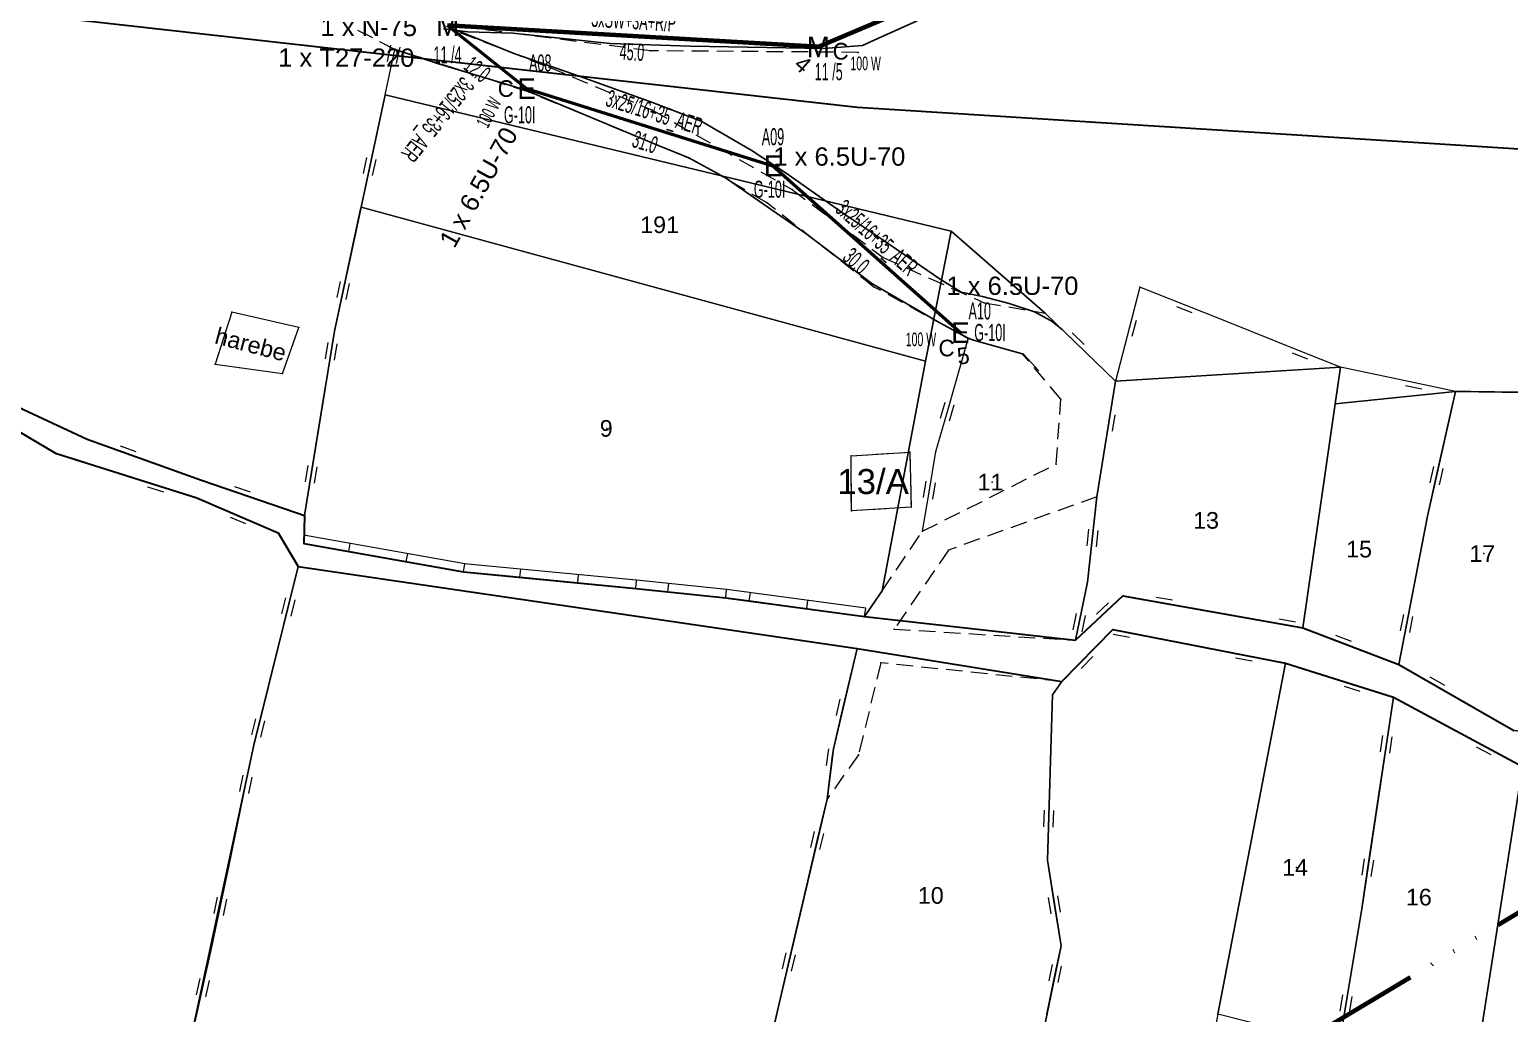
# Model space of a CAD drawing. Header units: millimetres. Extents: x 614452 to 616952, y 4151662 to 4153442.
# Drawn here: x 614754.3 to 614932.3, y 4151925.8 to 4152044.2 of the extents above; entities that cross this region are included whole.
import ezdxf
from ezdxf.enums import TextEntityAlignment as Align
from ezdxf.xclip import XClip

# ---------------------------------------------------------------- set-up
doc = ezdxf.new("R2010")
doc.units = ezdxf.units.MM
doc.header["$XCLIPFRAME"] = 2
doc.linetypes.add('ACAD_ISO14W100', pattern=[24, 12, -3, 0, -3, 0, -3, 0, -3])
for name, color, linetype, lineweight in [('02_ADA_ALN_YENI', 7, 'Continuous', 30), ('03_PARSEL_ALN_ESKI', 18, 'Continuous', 0), ('03_PARSEL_ALN_YENI', 171, 'Continuous', 0), ('03_PARSEL_NO_ESKI', 5, 'Continuous', 0), ('03_PARSEL_SNR_YENI', 5, 'Continuous', 0), ('04_YAPI_ALN_TSCLSIZ', 18, 'Continuous', 0), ('04_YAPI_SNR_TSCLSZ', 77, 'Continuous', 0), ('06_DETAY_SNR_KROKI', 4, 'Continuous', 0), ('06_DETAY_SNR_PAFTA', 26, 'Continuous', 0), ('07_SNRTIP_GECERLI', 30, 'Continuous', 0), ('07_SNRTIP_SABIT', 18, 'Continuous', 0), ('DIREK_AG_YENI', 108, 'Continuous', 25), ('DIREK_OG_YENI', 10, 'Continuous', 25), ('HAT_AG_HAVAI_YENI', 3, 'Continuous', 50), ('HAT_OG_HAVAI_YENI', 1, 'Continuous', 70), ('NOKTA_DETAY_YENI', 171, 'Continuous', 0), ('NOKTA_PARSEL_ESKI', 6, 'Continuous', 0), ('NOKTA_PARSEL_YENI', 30, 'Continuous', 0), ('NOKTA_YAPI_TSCLSIZ', 77, 'Continuous', 0), ('TRAFO_BOLGE_TUM', 254, 'ACAD_ISO14W100', 70)]:
    doc.layers.add(name, color=color, linetype=linetype, lineweight=lineweight)
doc.layers.add('LAMBA_GUCU', color=4, linetype='Continuous')
doc.layers.add('Unknown_Point_Feature', color=7, linetype='Continuous')
doc.styles.add('Direk', font='B_CAD')
doc.styles.get("Standard").update_dxf_attribs({"font": 'Arial'})

# ---------------------------------------------------------------- blocks, each defined once
blk = doc.blocks.new('fggg')
at = {"layer": '02_ADA_ALN_YENI', "color": 252}
for points in [[(615448.13, 4152128.73, 0), (615236.84, 4152138.84, 0), (615072.7, 4152021.18, 0), (614973.57, 4152027.26, 0), (614853.89, 4152034.8, 0), (614712.1, 4152050.73, 0)], [(614746.28, 4152001.82, 0), (614761.21, 4151994.9, 0), (614774.98, 4151989.94, 0), (614786.32, 4151986.07, 0), (614787.37, 4151985.71, 0), (614787.29, 4151982.31, 0), (614806.48, 4151978.9, 0), (614827.21, 4151976.92, 0), (614838.03, 4151975.79, 0), (614854.73, 4151973.54, 0), (614880.1, 4151970.69, 0), (614885.8, 4151976.02, 0), (614907.46, 4151972.18, 0), (614919.01, 4151967.78, 0), (614932.83, 4151959.81, 0)], [(614744.37, 4152000.91, 0), (614757.4, 4151993.21, 0), (614774.42, 4151987.81, 0), (614784.21, 4151983.63, 0), (614786.6, 4151979.54, 0), (614853.83, 4151969.69, 0), (614878.47, 4151965.73, 0), (614884.6, 4151971.96, 0), (614905.38, 4151967.94, 0), (614918.35, 4151963.83, 0), (614933.89, 4151955.48, 0)]]:
    blk.add_polyline3d(points, dxfattribs=at)
at = {"layer": '03_PARSEL_ALN_ESKI', "color": 252}
for p in [(614830.38, 4152020.68), (614823.75, 4151996.18), (614870.08, 4151989.71), (614896.02, 4151985.11), (614914.43, 4151981.65), (614929.25, 4151981.12), (614906.72, 4151943.35), (614862.9, 4151939.98), (614921.62, 4151939.78)]:
    blk.add_point(p, dxfattribs=at)
at = {"layer": '03_PARSEL_ALN_YENI', "color": 252}
blk.add_polyline3d([(614712.1, 4152050.73, 0), (614853.89, 4152034.8, 0), (614973.57, 4152027.26, 0), (614974.28, 4152017.66, 0), (614971.27, 4152006.03, 0), (614969.68, 4151990.97, 0), (614956.94, 4151999.47, 0), (614942.66, 4152000.39, 0), (614925.81, 4152000.62, 0), (614911.36, 4151999.14, 0), (614912, 4152003.54, 0), (614884.94, 4152001.86, 0), (614876.45, 4152010.05, 0), (614865.16, 4152019.9, 0), (614797.05, 4152036.3, 0), (614794.17, 4152022.8, 0), (614790.98, 4152007.88, 0), (614787.37, 4151985.71, 0), (614786.32, 4151986.07, 0), (614774.98, 4151989.94, 0), (614761.21, 4151994.9, 0), (614746.28, 4152001.82, 0)], dxfattribs=at)
for points in [[(614862.07, 4152004.25, 0), (614794.17, 4152022.8, 0), (614797.05, 4152036.3, 0), (614865.16, 4152019.9, 0), (614862.07, 4152004.25, 0)], [(614794.17, 4152022.8, 0), (614862.07, 4152004.25, 0), (614856.85, 4151976.65, 0), (614854.73, 4151973.54, 0), (614838.03, 4151975.79, 0), (614827.21, 4151976.92, 0), (614806.48, 4151978.9, 0), (614787.29, 4151982.31, 0), (614787.37, 4151985.71, 0), (614790.98, 4152007.88, 0), (614794.17, 4152022.8, 0)], [(614865.16, 4152019.9, 0), (614876.45, 4152010.05, 0), (614884.94, 4152001.86, 0), (614882.68, 4151987.95, 0), (614881.55, 4151977.69, 0), (614880.1, 4151970.69, 0), (614854.73, 4151973.54, 0), (614856.85, 4151976.65, 0), (614862.07, 4152004.25, 0), (614865.16, 4152019.9, 0)], [(614732.83, 4151899.83, 0), (614731.29, 4151919.84, 0), (614736.82, 4151937.26, 0), (614742.49, 4151954.49, 0), (614744.89, 4151964.87, 0), (614737.86, 4151977.42, 0), (614740.01, 4151986.35, 0), (614738.56, 4152007.75, 0), (614744.37, 4152000.91, 0), (614757.4, 4151993.21, 0), (614774.42, 4151987.81, 0), (614784.21, 4151983.63, 0), (614786.6, 4151979.54, 0), (614781.31, 4151958.25, 0), (614772.65, 4151917.91, 0), (614766.59, 4151886.51, 0), (614760.4, 4151860.17, 0), (614757.09, 4151840.74, 0), (614746.13, 4151832.9, 0), (614737.47, 4151838.5, 0), (614719.78, 4151842.92, 0), (614726.75, 4151862.54, 0), (614734.6, 4151879.74, 0), (614732.83, 4151899.83, 0)], [(614884.94, 4152001.86, 0), (614912, 4152003.54, 0), (614911.36, 4151999.14, 0), (614907.46, 4151972.18, 0), (614885.8, 4151976.02, 0), (614880.1, 4151970.69, 0), (614881.55, 4151977.69, 0), (614882.68, 4151987.95, 0), (614884.94, 4152001.86, 0)], [(614922.48, 4151985.62, 0), (614919.01, 4151967.78, 0), (614907.46, 4151972.18, 0), (614911.36, 4151999.14, 0), (614925.81, 4152000.62, 0), (614922.48, 4151985.62, 0)], [(614932.83, 4151959.81, 0), (614919.01, 4151967.78, 0), (614922.48, 4151985.62, 0), (614925.81, 4152000.62, 0), (614942.66, 4152000.39, 0), (614935.44, 4151959.57, 0), (614932.83, 4151959.81, 0)], [(614831.71, 4151872.68, 0), (614823.96, 4151844.5, 0), (614816.11, 4151816, 0), (614760.09, 4151838.26, 0), (614757.09, 4151840.74, 0), (614760.4, 4151860.17, 0), (614766.59, 4151886.51, 0), (614772.65, 4151917.91, 0), (614781.31, 4151958.25, 0), (614786.6, 4151979.54, 0), (614853.83, 4151969.69, 0), (614850.99, 4151957.63, 0), (614850.22, 4151951.58, 0), (614844.49, 4151927.12, 0), (614842.29, 4151917.44, 0), (614839.12, 4151903.5, 0), (614831.71, 4151872.68, 0)], [(614873.64, 4151911, 0), (614878.37, 4151933.91, 0), (614876.75, 4151944.21, 0), (614877.36, 4151964.1, 0), (614878.47, 4151965.73, 0), (614884.6, 4151971.96, 0), (614905.38, 4151967.94, 0), (614897.23, 4151925.71, 0), (614890.26, 4151890.31, 0), (614879.75, 4151847.67, 0), (614875.24, 4151828.58, 0), (614866.58, 4151792.71, 0), (614849.57, 4151801.22, 0), (614856.05, 4151835.79, 0), (614860.78, 4151858.64, 0), (614869.15, 4151889.31, 0), (614873.64, 4151911, 0)], [(614853.83, 4151969.69, 0), (614878.47, 4151965.73, 0), (614877.36, 4151964.1, 0), (614876.75, 4151944.21, 0), (614878.37, 4151933.91, 0), (614873.64, 4151911, 0), (614842.29, 4151917.44, 0), (614844.49, 4151927.12, 0), (614850.22, 4151951.58, 0), (614850.99, 4151957.63, 0), (614853.83, 4151969.69, 0)], [(614897.23, 4151925.71, 0), (614905.38, 4151967.94, 0), (614918.35, 4151963.83, 0), (614914.56, 4151938.38, 0), (614911.85, 4151922.01, 0), (614897.23, 4151925.71, 0)], [(614918.35, 4151963.83, 0), (614933.89, 4151955.48, 0), (614928.01, 4151917.71, 0), (614911.85, 4151922.01, 0), (614914.56, 4151938.38, 0), (614918.35, 4151963.83, 0)], [(614928.01, 4151917.71, 0), (614933.89, 4151955.48, 0), (614950.3, 4151953.29, 0), (614943.68, 4151913.64, 0), (614928.01, 4151917.71, 0)]]:
    blk.add_polyline3d(points, close=True, dxfattribs=at)
at = {"layer": '03_PARSEL_SNR_YENI', "color": 252}
for p, q in [((614797.05, 4152036.3, 0.95), (614798.1, 4152041.19, 0.95)), ((614797.34, 4152040.33, 0.95), (614797.75, 4152042.28, 0.95)), ((614798.1, 4152041.19, 0.95), (614798.22, 4152041.78, 0.95)), ((614798.44, 4152040.09, 0.95), (614798.85, 4152042.05, 0.95)), ((614795.21, 4152027.69, 0.95), (614797.05, 4152036.3, 0.95)), ((614794.45, 4152026.83, 0.95), (614794.87, 4152028.79, 0.95)), ((614795.55, 4152026.59, 0.95), (614795.97, 4152028.55, 0.95)), ((614794.17, 4152022.8, 0.95), (614795.21, 4152027.69, 0.95)), ((614792.03, 4152012.77, 0.95), (614794.11, 4152022.55, 0.95)), ((614794.11, 4152022.55, 0.95), (614794.17, 4152022.8, 0.95)), ((614790.98, 4152007.88, 0.95), (614792.03, 4152012.77, 0.95)), ((614791.27, 4152011.91, 0.95), (614791.68, 4152013.86, 0.95)), ((614792.37, 4152011.67, 0.95), (614792.78, 4152013.63, 0.95)), ((614876.45, 4152010.05, 0.95), (614880.05, 4152006.58, 0.95)), ((614790.59, 4152005.45, 0.95), (614790.98, 4152007.88, 0.95)), ((614879.72, 4152007.68, 0.95), (614881.16, 4152006.29, 0.95)), ((614789.78, 4152000.52, 0.95), (614790.59, 4152005.45, 0.95)), ((614789.87, 4152004.56, 0.95), (614790.19, 4152006.53, 0.95)), ((614790.98, 4152004.38, 0.95), (614791.3, 4152006.35, 0.95)), ((614880.05, 4152006.58, 0.95), (614884.94, 4152001.86, 0.95)), ((614884.94, 4152001.86, 0.95), (614884.14, 4151996.92, 0.95)), ((614788.18, 4151990.65, 0.95), (614789.78, 4152000.52, 0.95)), ((614923.56, 4151990.5, 0.95), (614925.73, 4152000.26, 0.95)), ((614925.73, 4152000.26, 0.95), (614925.81, 4152000.62, 0.95)), ((614927.66, 4152000.6, 0.95), (614925.81, 4152000.62, 0.95)), ((614937.66, 4152000.46, 0.95), (614927.66, 4152000.6, 0.95)), ((614750.82, 4151999.72, 0.95), (614759.89, 4151995.51, 0.95)), ((614884.14, 4151996.92, 0.95), (614882.68, 4151987.95, 0.95)), ((614884.86, 4151997.82, 0.95), (614884.53, 4151995.84, 0.95)), ((614757.4, 4151993.21, 0.95), (614753.09, 4151995.75, 0.95)), ((614759.89, 4151995.51, 0.95), (614761.21, 4151994.9, 0.95)), ((614761.21, 4151994.9, 0.95), (614765.92, 4151993.21, 0.95)), ((614760.12, 4151992.34, 0.95), (614757.4, 4151993.21, 0.95)), ((614765.17, 4151994.07, 0.95), (614767.05, 4151993.4, 0.95)), ((614765.92, 4151993.21, 0.95), (614774.98, 4151989.94, 0.95)), ((614769.65, 4151989.32, 0.95), (614760.12, 4151992.34, 0.95)), ((614787.46, 4151989.75, 0.95), (614787.78, 4151991.73, 0.95)), ((614788.57, 4151989.57, 0.95), (614788.89, 4151991.55, 0.95)), ((614922.8, 4151989.64, 0.95), (614923.23, 4151991.6, 0.95)), ((614923.89, 4151989.4, 0.95), (614924.33, 4151991.35, 0.95)), ((614770.43, 4151988.49, 0.95), (614768.53, 4151989.09, 0.95)), ((614774.42, 4151987.81, 0.95), (614769.65, 4151989.32, 0.95)), ((614774.98, 4151989.94, 0.95), (614779.71, 4151988.32, 0.95)), ((614778.95, 4151989.18, 0.95), (614780.84, 4151988.53, 0.95)), ((614787.37, 4151985.71, 0.95), (614788.18, 4151990.65, 0.95)), ((614922.48, 4151985.62, 0.95), (614923.56, 4151990.5, 0.95)), ((614779.61, 4151985.59, 0.95), (614774.42, 4151987.81, 0.95)), ((614779.71, 4151988.32, 0.95), (614786.32, 4151986.07, 0.95)), ((614882.68, 4151987.95, 0.95), (614882.13, 4151982.98, 0.95)), ((614784.21, 4151983.63, 0.95), (614779.61, 4151985.59, 0.95)), ((614786.32, 4151986.07, 0.95), (614787.37, 4151985.71, 0.95)), ((614787.37, 4151985.71, 0.95), (614787.29, 4151982.31, 0.95)), ((614921.87, 4151982.5, 0.95), (614922.48, 4151985.62, 0.95)), ((614780.31, 4151984.68, 0.95), (614778.47, 4151985.47, 0.95)), ((614881.68, 4151984.04, 0.95), (614881.46, 4151982.05, 0.95)), ((614882.8, 4151983.91, 0.95), (614882.58, 4151981.92, 0.95)), ((614792.7, 4151981.35, 0.95), (614787.29, 4151982.31, 0.95)), ((614806.66, 4151979.89, 0.95), (614787.46, 4151983.29, 0.95)), ((614792.7, 4151981.35, 0.95), (614792.87, 4151982.33, 0.95)), ((614882.13, 4151982.98, 0.95), (614881.55, 4151977.69, 0.95)), ((614919.96, 4151972.69, 0.95), (614921.87, 4151982.5, 0.95)), ((614799.59, 4151980.13, 0.95), (614792.7, 4151981.35, 0.95)), ((614799.59, 4151980.13, 0.95), (614799.77, 4151981.11, 0.95)), ((614786.6, 4151979.54, 0.95), (614785.39, 4151974.69, 0.95)), ((614806.48, 4151978.9, 0.95), (614799.59, 4151980.13, 0.95)), ((614806.48, 4151978.9, 0.95), (614806.66, 4151979.89, 0.95)), ((614813.27, 4151978.26, 0.95), (614806.48, 4151978.9, 0.95)), ((614827.31, 4151977.92, 0.95), (614806.58, 4151979.9, 0.95)), ((614813.27, 4151978.26, 0.95), (614813.37, 4151979.25, 0.95)), ((614820.24, 4151977.59, 0.95), (614820.34, 4151978.59, 0.95)), ((614820.24, 4151977.59, 0.95), (614813.27, 4151978.26, 0.95)), ((614827.21, 4151976.92, 0.95), (614820.24, 4151977.59, 0.95)), ((614827.21, 4151976.92, 0.95), (614827.31, 4151977.92, 0.95)), ((614831.06, 4151976.52, 0.95), (614827.21, 4151976.92, 0.95)), ((614838.13, 4151976.79, 0.95), (614827.31, 4151977.92, 0.95)), ((614831.06, 4151976.52, 0.95), (614831.17, 4151977.52, 0.95)), ((614838.03, 4151975.79, 0.95), (614838.13, 4151976.79, 0.95)), ((614854.87, 4151974.53, 0.95), (614838.16, 4151976.79, 0.95)), ((614854.73, 4151973.54, 0.95), (614856.85, 4151976.65, 0.95)), ((614881.55, 4151977.69, 0.95), (614880.53, 4151972.8, 0.95)), ((614785.09, 4151975.8, 0.95), (614784.6, 4151973.86, 0.95)), ((614786.18, 4151975.53, 0.95), (614785.7, 4151973.58, 0.95)), ((614838.03, 4151975.79, 0.95), (614831.06, 4151976.52, 0.95)), ((614840.86, 4151975.41, 0.95), (614838.03, 4151975.79, 0.95)), ((614840.86, 4151975.41, 0.95), (614841, 4151976.4, 0.95)), ((614847.8, 4151974.47, 0.95), (614840.86, 4151975.41, 0.95)), ((614847.8, 4151974.47, 0.95), (614847.93, 4151975.47, 0.95)), ((614882.64, 4151973.83, 0.95), (614884.1, 4151975.2, 0.95)), ((614883.75, 4151974.11, 0.95), (614885.8, 4151976.02, 0.95)), ((614885.8, 4151976.02, 0.95), (614890.72, 4151975.15, 0.95)), ((614889.83, 4151975.87, 0.95), (614891.8, 4151975.53, 0.95)), ((614890.72, 4151975.15, 0.95), (614900.57, 4151973.4, 0.95)), ((614785.39, 4151974.69, 0.95), (614782.98, 4151964.99, 0.95)), ((614854.73, 4151973.54, 0.95), (614847.8, 4151974.47, 0.95)), ((614854.73, 4151973.54, 0.95), (614854.87, 4151974.53, 0.95)), ((614880.18, 4151973.89, 0.95), (614879.78, 4151971.93, 0.95)), ((614880.1, 4151970.69, 0.95), (614883.75, 4151974.11, 0.95)), ((614881.29, 4151973.66, 0.95), (614880.88, 4151971.7, 0.95)), ((614900.57, 4151973.4, 0.95), (614905.49, 4151972.53, 0.95)), ((614904.6, 4151973.26, 0.95), (614906.57, 4151972.91, 0.95)), ((614919.22, 4151971.81, 0.95), (614919.6, 4151973.78, 0.95)), ((614920.32, 4151971.6, 0.95), (614920.7, 4151973.56, 0.95)), ((614880.53, 4151972.8, 0.95), (614880.1, 4151970.69, 0.95)), ((614884.6, 4151971.96, 0.95), (614881.1, 4151968.4, 0.95)), ((614885.74, 4151971.74, 0.95), (614884.6, 4151971.96, 0.95)), ((614886.62, 4151971, 0.95), (614884.66, 4151971.38, 0.95)), ((614890.65, 4151970.79, 0.95), (614885.74, 4151971.74, 0.95)), ((614905.49, 4151972.53, 0.95), (614907.46, 4151972.18, 0.95)), ((614907.46, 4151972.18, 0.95), (614912.13, 4151970.4, 0.95)), ((614911.4, 4151971.28, 0.95), (614913.27, 4151970.57, 0.95)), ((614919.01, 4151967.78, 0.95), (614919.96, 4151972.69, 0.95)), ((614852.13, 4151962.49, 0.95), (614853.83, 4151969.69, 0.95)), ((614900.47, 4151968.89, 0.95), (614890.65, 4151970.79, 0.95)), ((614912.13, 4151970.4, 0.95), (614919.01, 4151967.78, 0.95)), ((614881.1, 4151968.4, 0.95), (614878.47, 4151965.73, 0.95)), ((614882.2, 4151968.71, 0.95), (614880.8, 4151967.29, 0.95)), ((614901.35, 4151968.15, 0.95), (614899.38, 4151968.53, 0.95)), ((614905.38, 4151967.94, 0.95), (614900.47, 4151968.89, 0.95)), ((614913.59, 4151965.34, 0.95), (614905.38, 4151967.94, 0.95)), ((614919.01, 4151967.78, 0.95), (614923.34, 4151965.28, 0.95)), ((614922.75, 4151966.27, 0.95), (614924.49, 4151965.27, 0.95)), ((614782.98, 4151964.99, 0.95), (614781.77, 4151960.13, 0.95)), ((614877.36, 4151964.1, 0.95), (614878.47, 4151965.73, 0.95)), ((614914.37, 4151964.5, 0.95), (614912.46, 4151965.1, 0.95)), ((614918.35, 4151963.83, 0.95), (614913.59, 4151965.34, 0.95)), ((614923.34, 4151965.28, 0.95), (614932, 4151960.29, 0.95)), ((614850.99, 4151957.63, 0.95), (614852.13, 4151962.49, 0.95)), ((614851.36, 4151961.65, 0.95), (614851.81, 4151963.6, 0.95)), ((614877.21, 4151959.2, 0.95), (614877.36, 4151964.1, 0.95)), ((614917.51, 4151958.17, 0.95), (614918.35, 4151963.83, 0.95)), ((614920.68, 4151962.58, 0.95), (614918.35, 4151963.83, 0.95)), ((614929.48, 4151957.85, 0.95), (614920.68, 4151962.58, 0.95)), ((614781.47, 4151961.24, 0.95), (614780.99, 4151959.3, 0.95)), ((614782.56, 4151960.97, 0.95), (614782.08, 4151959.03, 0.95)), ((614781.77, 4151960.13, 0.95), (614781.31, 4151958.25, 0.95)), ((614876.9, 4151949.2, 0.95), (614877.21, 4151959.2, 0.95)), ((614916.81, 4151957.26, 0.95), (614917.1, 4151959.24, 0.95)), ((614917.92, 4151957.09, 0.95), (614918.21, 4151959.07, 0.95)), ((614932, 4151960.29, 0.95), (614932.83, 4151959.81, 0.95)), ((614781.31, 4151958.25, 0.95), (614780.28, 4151953.36, 0.95)), ((614850.16, 4151955.62, 0.95), (614850.42, 4151957.61, 0.95)), ((614850.85, 4151956.54, 0.95), (614850.99, 4151957.63, 0.95)), ((614916.77, 4151953.22, 0.95), (614917.51, 4151958.17, 0.95)), ((614930.1, 4151956.88, 0.95), (614928.34, 4151957.83, 0.95)), ((614933.89, 4151955.48, 0.95), (614929.48, 4151957.85, 0.95)), ((614850.22, 4151951.58, 0.95), (614850.85, 4151956.54, 0.95)), ((614779.94, 4151954.45, 0.95), (614779.53, 4151952.49, 0.95)), ((614781.04, 4151954.22, 0.95), (614780.63, 4151952.26, 0.95)), ((614780.28, 4151953.36, 0.95), (614778.24, 4151943.57, 0.95)), ((614915.3, 4151943.33, 0.95), (614916.77, 4151953.22, 0.95)), ((614849.05, 4151946.59, 0.95), (614850.22, 4151951.58, 0.95)), ((614876.31, 4151948.22, 0.95), (614876.37, 4151950.22, 0.95)), ((614877.43, 4151948.19, 0.95), (614877.5, 4151950.19, 0.95)), ((614876.75, 4151944.21, 0.95), (614876.9, 4151949.2, 0.95)), ((614847.91, 4151941.72, 0.95), (614849.05, 4151946.59, 0.95)), ((614848.28, 4151945.75, 0.95), (614848.73, 4151947.69, 0.95)), ((614849.37, 4151945.49, 0.95), (614849.83, 4151947.44, 0.95)), ((614778.24, 4151943.57, 0.95), (614777.22, 4151938.68, 0.95)), ((614877.59, 4151938.85, 0.95), (614876.75, 4151944.21, 0.95)), ((614914.56, 4151938.38, 0.95), (614915.3, 4151943.33, 0.95)), ((614914.59, 4151942.42, 0.95), (614914.89, 4151944.4, 0.95)), ((614915.7, 4151942.26, 0.95), (614916, 4151944.24, 0.95)), ((614845.63, 4151931.99, 0.95), (614847.91, 4151941.72, 0.95)), ((614776.87, 4151939.77, 0.95), (614776.46, 4151937.81, 0.95)), ((614777.97, 4151939.54, 0.95), (614777.56, 4151937.58, 0.95)), ((614877.19, 4151937.77, 0.95), (614876.88, 4151939.75, 0.95)), ((614878.3, 4151937.95, 0.95), (614877.99, 4151939.92, 0.95)), ((614777.22, 4151938.68, 0.95), (614776.19, 4151933.77, 0.95)), ((614878.37, 4151933.91, 0.95), (614877.59, 4151938.85, 0.95)), ((614914.3, 4151936.81, 0.95), (614914.56, 4151938.38, 0.95)), ((614912.66, 4151926.94, 0.95), (614914.3, 4151936.81, 0.95)), ((614877.68, 4151930.59, 0.95), (614878.37, 4151933.91, 0.95)), ((614776.19, 4151933.77, 0.95), (614775.1, 4151928.89, 0.95)), ((614844.86, 4151931.14, 0.95), (614845.31, 4151933.09, 0.95)), ((614845.95, 4151930.88, 0.95), (614846.41, 4151932.83, 0.95)), ((614844.49, 4151927.12, 0.95), (614845.63, 4151931.99, 0.95)), ((614876.67, 4151925.69, 0.95), (614877.68, 4151930.59, 0.95)), ((614876.93, 4151929.72, 0.95), (614877.33, 4151931.68, 0.95)), ((614878.03, 4151929.5, 0.95), (614878.44, 4151931.45, 0.95)), ((614775.1, 4151928.89, 0.95), (614772.92, 4151919.13, 0.95)), ((614774.77, 4151929.98, 0.95), (614774.33, 4151928.03, 0.95)), ((614775.87, 4151929.74, 0.95), (614775.43, 4151927.79, 0.95)), ((614843.4, 4151922.31, 0.95), (614844.49, 4151927.12, 0.95)), ((614911.85, 4151922.01, 0.95), (614912.66, 4151926.94, 0.95)), ((614911.95, 4151926.05, 0.95), (614912.27, 4151928.02, 0.95)), ((614913.06, 4151925.86, 0.95), (614913.38, 4151927.83, 0.95))]:
    blk.add_line(p, q, dxfattribs=at)
for p in [(614798.22, 4152041.78, 631.59), (614876.45, 4152010.05, 621.17), (614790.98, 4152007.88, 620.79), (614790.98, 4152007.88, 620.79), (614884.94, 4152001.86, 619.66), (614884.94, 4152001.86, 619.66), (614925.81, 4152000.62, 623.43), (614925.81, 4152000.62, 623.43), (614761.21, 4151994.9, 627.31), (614761.21, 4151994.9, 627.31), (614757.4, 4151993.21, 612.06), (614757.4, 4151993.21, 612.06), (614774.98, 4151989.94, 612.08), (614774.98, 4151989.94, 612.08), (614774.42, 4151987.81, 612.07), (614774.42, 4151987.81, 612.07), (614882.68, 4151987.95, 616.95), (614882.68, 4151987.95, 616.95), (614787.37, 4151985.71, 615.66), (614787.37, 4151985.71, 615.66), (614787.37, 4151985.71, 615.66), (614922.48, 4151985.62, 617.35), (614922.48, 4151985.62, 617.35), (614784.21, 4151983.63, 611.53), (614787.29, 4151982.31, 611.53), (614787.29, 4151982.31, 611.53), (614786.6, 4151979.54, 611.53), (614806.48, 4151978.9, 611.33), (614806.48, 4151978.9, 611.33), (614827.21, 4151976.92, 611.36), (614827.21, 4151976.92, 611.36), (614838.03, 4151975.79, 611.38), (614838.03, 4151975.79, 611.38), (614885.8, 4151976.02, 615.86), (614885.8, 4151976.02, 615.86), (614854.73, 4151973.54, 612.26), (614854.73, 4151973.54, 612.26), (614884.6, 4151971.96, 613.35), (614884.6, 4151971.96, 613.35), (614907.46, 4151972.18, 616.11), (614907.46, 4151972.18, 616.11), (614853.83, 4151969.69, 612.26), (614880.1, 4151970.69, 613.35), (614880.1, 4151970.69, 613.35), (614905.38, 4151967.94, 611.32), (614905.38, 4151967.94, 611.32), (614919.01, 4151967.78, 615.6), (614919.01, 4151967.78, 615.6), (614919.01, 4151967.78, 615.6), (614878.47, 4151965.73, 612.84), (614878.47, 4151965.73, 612.84), (614877.36, 4151964.1, 610.79), (614877.36, 4151964.1, 610.79), (614918.35, 4151963.83, 611.43), (614918.35, 4151963.83, 611.43), (614918.35, 4151963.83, 611.43), (614781.31, 4151958.25, 610.02), (614781.31, 4151958.25, 610.02), (614850.99, 4151957.63, 609.99), (614850.99, 4151957.63, 609.99), (614850.22, 4151951.58, 609.15), (614850.22, 4151951.58, 609.15), (614876.75, 4151944.21, 609.17), (614876.75, 4151944.21, 609.17), (614914.56, 4151938.38, 609.97), (614914.56, 4151938.38, 609.97), (614878.37, 4151933.91, 608.79), (614878.37, 4151933.91, 608.79), (614776.19, 4151933.77, 607.73), (614776.19, 4151933.77, 607.73), (614844.49, 4151927.12, 608.24), (614844.49, 4151927.12, 608.24)]:
    blk.add_point(p, dxfattribs=at)
at = {"layer": '04_YAPI_ALN_TSCLSIZ', "color": 252}
for p, q in [((614853.12, 4151992.88, 0.95), (614855.12, 4151993, 0.95)), ((614853.12, 4151992.27, 0.95), (614853.12, 4151992.88, 0.95)), ((614856.12, 4151993.06, 0.95), (614858.11, 4151993.19, 0.95)), ((614859.11, 4151993.25, 0.95), (614860.19, 4151993.31, 0.95)), ((614860.19, 4151993.31, 0.95), (614860.23, 4151991.32, 0.95)), ((614853.14, 4151989.27, 0.95), (614853.13, 4151991.27, 0.95)), ((614860.25, 4151990.32, 0.95), (614860.29, 4151988.32, 0.95)), ((614853.15, 4151986.27, 0.95), (614853.14, 4151988.27, 0.95)), ((614860.31, 4151987.32, 0.95), (614860.33, 4151986.68, 0.95)), ((614854.34, 4151986.34, 0.95), (614853.15, 4151986.27, 0.95)), ((614857.33, 4151986.51, 0.95), (614855.33, 4151986.39, 0.95)), ((614860.33, 4151986.68, 0.95), (614858.33, 4151986.57, 0.95))]:
    blk.add_line(p, q, dxfattribs=at)
at = {"layer": '04_YAPI_SNR_TSCLSZ', "color": 252}
for p, q in [((614778.61, 4152010.18, 620.75), (614776.6, 4152003.91, 619.05)), ((614786.68, 4152008.33, 621.35), (614778.61, 4152010.18, 620.75)), ((614784.7, 4152002.8, 619.02), (614786.68, 4152008.33, 621.35)), ((614776.6, 4152003.91, 619.05), (614784.7, 4152002.8, 619.02)), ((614853.12, 4151992.88, 620.14), (614860.19, 4151993.31, 620.12)), ((614853.15, 4151986.27, 614.98), (614853.12, 4151992.88, 620.14)), ((614860.19, 4151993.31, 620.12), (614860.33, 4151986.68, 615.58)), ((614860.33, 4151986.68, 615.58), (614853.15, 4151986.27, 614.98))]:
    blk.add_line(p, q, dxfattribs=at)
at = {"layer": '06_DETAY_SNR_KROKI', "color": 252}
for p, q in [((614887.86, 4152013.19, 0.95), (614886.61, 4152008.34, 0.95)), ((614893.43, 4152010.96, 0.95), (614887.86, 4152013.19, 0.95)), ((614894.15, 4152010.07, 0.95), (614892.29, 4152010.81, 0.95)), ((614898.07, 4152009.1, 0.95), (614893.43, 4152010.96, 0.95)), ((614887.41, 4152009.17, 0.95), (614886.91, 4152007.23, 0.95)), ((614907.35, 4152005.39, 0.95), (614898.07, 4152009.1, 0.95)), ((614864.7, 4151998.21, 0.95), (614867.21, 4152006.97, 0.95)), ((614886.61, 4152008.34, 0.95), (614884.94, 4152001.86, 0.95)), ((614908.07, 4152004.5, 0.95), (614906.22, 4152005.24, 0.95)), ((614912, 4152003.54, 0.95), (614907.35, 4152005.39, 0.95)), ((614920.92, 4152001.66, 0.95), (614912, 4152003.54, 0.95)), ((614925.81, 4152000.62, 0.95), (614920.92, 4152001.66, 0.95)), ((614921.78, 4152000.9, 0.95), (614919.83, 4152001.31, 0.95)), ((614863.33, 4151993.4, 0.95), (614864.7, 4151998.21, 0.95)), ((614863.89, 4151997.4, 0.95), (614864.44, 4151999.33, 0.95)), ((614864.97, 4151997.1, 0.95), (614865.52, 4151999.02, 0.95)), ((614862.55, 4151988.75, 0.95), (614863.33, 4151993.4, 0.95)), ((614861.83, 4151987.85, 0.95), (614862.16, 4151989.83, 0.95)), ((614862.94, 4151987.67, 0.95), (614863.27, 4151989.64, 0.95)), ((614861.72, 4151983.81, 0.95), (614862.55, 4151988.75, 0.95))]:
    blk.add_line(p, q, dxfattribs=at)
for p in [(614887.86, 4152013.19, 620.9), (614887.86, 4152013.19, 620.9), (614867.21, 4152006.97, 622.47), (614912, 4152003.54, 622.89), (614912, 4152003.54, 622.89), (614884.94, 4152001.86, 619.66), (614925.81, 4152000.62, 623.43), (614863.33, 4151993.4, 618.73), (614863.33, 4151993.4, 618.73), (614861.72, 4151983.81, 614.82)]:
    blk.add_point(p, dxfattribs=at)
at = {"layer": '06_DETAY_SNR_PAFTA', "color": 252}
for p, q in [((614795.56, 4152043.16, 0.95), (614793.78, 4152044.07, 0.95)), ((614798.22, 4152041.78, 0.95), (614796.44, 4152042.7, 0.95)), ((614806.06, 4152043.81, 0.95), (614807.92, 4152043.09, 0.95)), ((614808.86, 4152042.72, 0.95), (614810.72, 4152042, 0.95)), ((614811.11, 4152043.9, 0.95), (614809.13, 4152044.15, 0.95)), ((614814.09, 4152043.51, 0.95), (614812.11, 4152043.77, 0.95)), ((614817.06, 4152043.13, 0.95), (614815.08, 4152043.39, 0.95)), ((614820.04, 4152042.75, 0.95), (614818.06, 4152043, 0.95)), ((614823.02, 4152042.37, 0.95), (614821.03, 4152042.62, 0.95)), ((614800.11, 4152041.17, 0.95), (614798.22, 4152041.78, 0.95)), ((614802.97, 4152040.26, 0.95), (614801.07, 4152040.87, 0.95)), ((614811.65, 4152041.63, 0.95), (614813.51, 4152040.91, 0.95)), ((614825.99, 4152041.99, 0.95), (614824.01, 4152042.24, 0.95)), ((614828.97, 4152041.6, 0.95), (614826.98, 4152041.86, 0.95)), ((614829.95, 4152041.6, 0.95), (614828.97, 4152041.6, 0.95)), ((614832.95, 4152041.58, 0.95), (614830.95, 4152041.59, 0.95)), ((614835.95, 4152041.55, 0.95), (614833.95, 4152041.57, 0.95)), ((614838.95, 4152041.53, 0.95), (614836.95, 4152041.55, 0.95)), ((614841.95, 4152041.51, 0.95), (614839.95, 4152041.53, 0.95)), ((614844.95, 4152041.49, 0.95), (614842.95, 4152041.5, 0.95)), ((614847.95, 4152041.47, 0.95), (614845.95, 4152041.48, 0.95)), ((614850.95, 4152041.45, 0.95), (614848.95, 4152041.46, 0.95)), ((614853.95, 4152041.42, 0.95), (614851.95, 4152041.44, 0.95)), ((614805.83, 4152039.35, 0.95), (614803.92, 4152039.96, 0.95)), ((614808.69, 4152038.44, 0.95), (614806.78, 4152039.05, 0.95)), ((614814.45, 4152040.54, 0.95), (614816.31, 4152039.82, 0.95)), ((614816.79, 4152039.63, 0.95), (614818.64, 4152038.87, 0.95)), ((614811.55, 4152037.53, 0.95), (614809.64, 4152038.14, 0.95)), ((614814.4, 4152036.62, 0.95), (614812.5, 4152037.22, 0.95)), ((614819.56, 4152038.48, 0.95), (614821.41, 4152037.72, 0.95)), ((614822.33, 4152037.33, 0.95), (614824.18, 4152036.57, 0.95)), ((614814.88, 4152036.42, 0.95), (614814.4, 4152036.62, 0.95)), ((614817.65, 4152035.27, 0.95), (614815.8, 4152036.04, 0.95)), ((614825.1, 4152036.18, 0.95), (614826.95, 4152035.42, 0.95)), ((614820.42, 4152034.13, 0.95), (614818.57, 4152034.89, 0.95)), ((614823.19, 4152032.98, 0.95), (614821.35, 4152033.74, 0.95)), ((614827.87, 4152035.04, 0.95), (614829.22, 4152034.48, 0.95)), ((614829.22, 4152034.48, 0.95), (614830.96, 4152033.49, 0.95)), ((614825.97, 4152031.83, 0.95), (614824.12, 4152032.6, 0.95)), ((614831.83, 4152032.99, 0.95), (614833.57, 4152032, 0.95)), ((614828.74, 4152030.69, 0.95), (614826.89, 4152031.45, 0.95)), ((614831.51, 4152029.54, 0.95), (614829.66, 4152030.3, 0.95)), ((614834.44, 4152031.51, 0.95), (614836.17, 4152030.52, 0.95)), ((614837.04, 4152030.03, 0.95), (614838.78, 4152029.04, 0.95)), ((614834.28, 4152028.39, 0.95), (614832.43, 4152029.16, 0.95)), ((614835.14, 4152027.9, 0.95), (614834.28, 4152028.39, 0.95)), ((614839.65, 4152028.54, 0.95), (614841.39, 4152027.55, 0.95)), ((614837.73, 4152026.39, 0.95), (614836, 4152027.39, 0.95)), ((614842.26, 4152027.06, 0.95), (614844, 4152026.07, 0.95)), ((614840.33, 4152024.88, 0.95), (614838.6, 4152025.89, 0.95)), ((614844.86, 4152025.57, 0.95), (614846.01, 4152024.92, 0.95)), ((614846.01, 4152024.92, 0.95), (614847.61, 4152023.73, 0.95)), ((614842.92, 4152023.37, 0.95), (614841.19, 4152024.38, 0.95)), ((614844.03, 4152022.5, 0.95), (614842.92, 4152023.37, 0.95)), ((614848.42, 4152023.13, 0.95), (614850.02, 4152021.93, 0.95)), ((614846.39, 4152020.65, 0.95), (614844.81, 4152021.89, 0.95)), ((614850.82, 4152021.33, 0.95), (614852.42, 4152020.14, 0.95)), ((614848.75, 4152018.8, 0.95), (614847.17, 4152020.03, 0.95)), ((614853.23, 4152019.54, 0.95), (614854.83, 4152018.35, 0.95)), ((614851.1, 4152016.94, 0.95), (614849.53, 4152018.18, 0.95)), ((614855.63, 4152017.75, 0.95), (614856.96, 4152016.76, 0.95)), ((614853.46, 4152015.09, 0.95), (614851.89, 4152016.32, 0.95)), ((614856.96, 4152016.76, 0.95), (614858.79, 4152015.94, 0.95)), ((614855.82, 4152013.23, 0.95), (614854.25, 4152014.47, 0.95)), ((614859.7, 4152015.53, 0.95), (614861.52, 4152014.71, 0.95)), ((614862.43, 4152014.3, 0.95), (614864.26, 4152013.48, 0.95)), ((614856.69, 4152012.76, 0.95), (614855.82, 4152013.23, 0.95)), ((614859.32, 4152011.31, 0.95), (614857.57, 4152012.27, 0.95)), ((614865.17, 4152013.07, 0.95), (614866.99, 4152012.25, 0.95)), ((614861.95, 4152009.86, 0.95), (614860.2, 4152010.83, 0.95)), ((614867.91, 4152011.84, 0.95), (614869.14, 4152011.28, 0.95)), ((614869.14, 4152011.28, 0.95), (614871.11, 4152010.95, 0.95)), ((614872.09, 4152010.79, 0.95), (614874.07, 4152010.45, 0.95)), ((614864.58, 4152008.42, 0.95), (614862.83, 4152009.38, 0.95)), ((614875.05, 4152010.29, 0.95), (614876.45, 4152010.05, 0.95)), ((614867.21, 4152006.97, 0.95), (614865.46, 4152007.94, 0.95)), ((614867.97, 4152006.76, 0.95), (614867.21, 4152006.97, 0.95)), ((614870.86, 4152005.96, 0.95), (614868.93, 4152006.49, 0.95)), ((614873.75, 4152005.16, 0.95), (614871.82, 4152005.69, 0.95)), ((614874.49, 4152004.28, 0.95), (614873.75, 4152005.16, 0.95)), ((614876.43, 4152001.99, 0.95), (614875.13, 4152003.52, 0.95)), ((614878.36, 4151999.7, 0.95), (614877.07, 4152001.23, 0.95)), ((614878.22, 4151997.86, 0.95), (614878.36, 4151999.7, 0.95)), ((614878, 4151994.87, 0.95), (614878.15, 4151996.86, 0.95)), ((614877.78, 4151991.88, 0.95), (614877.93, 4151993.87, 0.95)), ((614875.12, 4151990.55, 0.95), (614876.91, 4151991.44, 0.95)), ((614872.44, 4151989.2, 0.95), (614874.23, 4151990.1, 0.95)), ((614867.08, 4151986.51, 0.95), (614868.87, 4151987.4, 0.95)), ((614869.76, 4151987.85, 0.95), (614871.55, 4151988.75, 0.95)), ((614882.68, 4151987.95, 0.95), (614880.8, 4151987.27, 0.95)), ((614864.4, 4151985.16, 0.95), (614866.19, 4151986.06, 0.95)), ((614877.04, 4151985.92, 0.95), (614875.16, 4151985.24, 0.95)), ((614879.86, 4151986.93, 0.95), (614877.98, 4151986.26, 0.95)), ((614861.72, 4151983.81, 0.95), (614863.51, 4151984.71, 0.95)), ((614871.39, 4151983.89, 0.95), (614869.51, 4151983.21, 0.95)), ((614874.21, 4151984.9, 0.95), (614872.33, 4151984.22, 0.95)), ((614860.22, 4151981.61, 0.95), (614861.35, 4151983.27, 0.95)), ((614868.57, 4151982.87, 0.95), (614866.69, 4151982.19, 0.95)), ((614858.54, 4151979.13, 0.95), (614859.66, 4151980.79, 0.95)), ((614864.85, 4151981.53, 0.95), (614863.71, 4151979.88, 0.95)), ((614865.75, 4151981.85, 0.95), (614864.85, 4151981.53, 0.95)), ((614863.14, 4151979.06, 0.95), (614862.01, 4151977.42, 0.95)), ((614856.85, 4151976.65, 0.95), (614857.98, 4151978.31, 0.95)), ((614861.44, 4151976.59, 0.95), (614860.3, 4151974.95, 0.95)), ((614859.74, 4151974.12, 0.95), (614858.6, 4151972.48, 0.95)), ((614858.29, 4151972.02, 0.95), (614860.28, 4151971.9, 0.95)), ((614861.28, 4151971.84, 0.95), (614863.28, 4151971.72, 0.95)), ((614864.28, 4151971.66, 0.95), (614866.27, 4151971.54, 0.95)), ((614867.27, 4151971.48, 0.95), (614869.27, 4151971.35, 0.95)), ((614870.27, 4151971.29, 0.95), (614872.26, 4151971.17, 0.95)), ((614873.26, 4151971.11, 0.95), (614875.26, 4151970.99, 0.95)), ((614876.25, 4151970.93, 0.95), (614878.25, 4151970.81, 0.95)), ((614879.25, 4151970.74, 0.95), (614880.1, 4151970.69, 0.95)), ((614856.69, 4151967.96, 0.95), (614856.22, 4151966.02, 0.95)), ((614857.58, 4151967.87, 0.95), (614856.69, 4151967.96, 0.95)), ((614860.57, 4151967.56, 0.95), (614858.58, 4151967.77, 0.95)), ((614863.55, 4151967.26, 0.95), (614861.56, 4151967.46, 0.95)), ((614866.53, 4151966.95, 0.95), (614864.55, 4151967.16, 0.95)), ((614869.52, 4151966.65, 0.95), (614867.53, 4151966.85, 0.95)), ((614872.5, 4151966.34, 0.95), (614870.51, 4151966.54, 0.95)), ((614875.49, 4151966.03, 0.95), (614873.5, 4151966.24, 0.95)), ((614878.47, 4151965.73, 0.95), (614876.48, 4151965.93, 0.95)), ((614855.98, 4151965.05, 0.95), (614855.51, 4151963.1, 0.95)), ((614855.28, 4151962.13, 0.95), (614854.81, 4151960.19, 0.95)), ((614854.57, 4151959.21, 0.95), (614854.1, 4151957.27, 0.95)), ((614854.01, 4151956.88, 0.95), (614852.84, 4151955.26, 0.95)), ((614852.26, 4151954.44, 0.95), (614851.1, 4151952.81, 0.95)), ((614850.52, 4151952, 0.95), (614850.22, 4151951.58, 0.95))]:
    blk.add_line(p, q, dxfattribs=at)
for p in [(614798.22, 4152041.78, 631.59), (614798.22, 4152041.78, 631.59), (614828.97, 4152041.6, 633.93), (614828.97, 4152041.6, 633.93), (614853.95, 4152041.42, 635.78), (614816.79, 4152039.63, 630.29), (614816.79, 4152039.63, 630.29), (614814.4, 4152036.62, 630.24), (614814.4, 4152036.62, 630.24), (614829.22, 4152034.48, 630.05), (614829.22, 4152034.48, 630.05), (614834.28, 4152028.39, 628.99), (614834.28, 4152028.39, 628.99), (614846.01, 4152024.92, 627.05), (614846.01, 4152024.92, 627.05), (614842.92, 4152023.37, 627.17), (614842.92, 4152023.37, 627.17), (614856.96, 4152016.76, 624.62), (614856.96, 4152016.76, 624.62), (614855.82, 4152013.23, 624.64), (614855.82, 4152013.23, 624.64), (614869.14, 4152011.28, 622.63), (614869.14, 4152011.28, 622.63), (614876.45, 4152010.05, 621.17), (614867.21, 4152006.97, 622.47), (614867.21, 4152006.97, 622.47), (614873.75, 4152005.16, 621.04), (614873.75, 4152005.16, 621.04), (614878.36, 4151999.7, 619.15), (614878.36, 4151999.7, 619.15), (614877.78, 4151991.88, 616.97), (614877.78, 4151991.88, 616.97), (614882.68, 4151987.95, 616.95), (614861.72, 4151983.81, 614.82), (614861.72, 4151983.81, 614.82), (614864.85, 4151981.53, 614.43), (614864.85, 4151981.53, 614.43), (614858.29, 4151972.02, 612.43), (614858.29, 4151972.02, 612.43), (614880.1, 4151970.69, 613.35), (614856.69, 4151967.96, 611.55), (614856.69, 4151967.96, 611.55), (614878.47, 4151965.73, 612.84), (614854.01, 4151956.88, 609.62), (614854.01, 4151956.88, 609.62), (614850.22, 4151951.58, 609.15)]:
    blk.add_point(p, dxfattribs=at)
at = {"layer": '07_SNRTIP_GECERLI', "color": 252}
blk.add_line((614786.32, 4151986.07), (614787.37, 4151985.71, 615.66), dxfattribs=at)
for points in [[(614723.46, 4152135.81, 0), (614712.1, 4152050.73, 0), (614853.89, 4152034.8, 0), (614973.57, 4152027.26, 633.25)], [(614797.05, 4152036.3, 0), (614865.16, 4152019.9, 0)], [(614862.07, 4152004.25, 0), (614794.17, 4152022.8, 625.55)], [(614865.16, 4152019.9, 0), (614862.07, 4152004.25, 0)], [(614865.16, 4152019.9, 0), (614876.45, 4152010.05, 621.17)], [(614856.85, 4151976.65, 0), (614862.07, 4152004.25, 0)], [(614884.94, 4152001.86, 619.66), (614912, 4152003.54, 622.89)], [(614911.36, 4151999.14, 0), (614912, 4152003.54, 622.89)], [(614925.81, 4152000.62, 621.91), (614911.36, 4151999.14, 0)], [(614907.46, 4151972.18, 616.11), (614911.36, 4151999.14, 0)], [(614784.21, 4151983.63, 0), (614786.6, 4151979.54, 0)], [(614786.6, 4151979.54, 0), (614853.83, 4151969.69, 0)], [(614880.1, 4151970.69, 0), (614854.73, 4151973.54, 612.26)], [(614853.83, 4151969.69, 0), (614878.47, 4151965.73, 612.84)], [(614897.23, 4151925.71, 0), (614905.38, 4151967.94, 0)], [(614933.89, 4151955.48, 611.12), (614928.01, 4151917.71, 0)]]:
    blk.add_polyline3d(points, dxfattribs=at)
at = {"layer": '07_SNRTIP_SABIT', "color": 252}
for points in [[(614794.17, 4152022.8, 0), (614797.05, 4152036.3, 0)], [(614787.29, 4151982.31, 611.53), (614787.37, 4151985.71, 615.66), (614790.98, 4152007.88, 620.79), (614794.17, 4152022.8, 620.79)], [(614786.32, 4151986.07, 0), (614774.98, 4151989.94, 612.08), (614761.21, 4151994.9, 627.31), (614746.28, 4152001.82, 627.31), (614740.75, 4152010.97, 611.98), (614737.23, 4152016.91, 0), (614733.41, 4152018.51, 612)], [(614876.45, 4152010.05, 621.17), (614884.94, 4152001.86, 619.66)], [(614784.21, 4151983.63, 0), (614774.42, 4151987.81, 612.07), (614757.4, 4151993.21, 612.06), (614744.37, 4152000.91, 611.72), (614738.56, 4152007.75, 648.28)], [(614884.94, 4152001.86, 619.66), (614882.68, 4151987.95, 616.95), (614881.55, 4151977.69, 616.95), (614880.1, 4151970.69, 613.35)], [(614925.81, 4152000.62, 621.91), (614922.48, 4151985.62, 617.35), (614919.01, 4151967.78, 615.6)], [(614942.66, 4152000.39, 621.99), (614925.81, 4152000.62, 621.91)], [(614787.29, 4151982.31, 611.53), (614806.48, 4151978.9, 611.33), (614827.21, 4151976.92, 611.36), (614838.03, 4151975.79, 611.38), (614854.73, 4151973.54, 612.26), (614856.85, 4151976.65, 612.26)], [(614757.09, 4151840.74, 0), (614760.4, 4151860.17, 604.97), (614766.59, 4151886.51, 606.17), (614772.65, 4151917.91, 607.33), (614781.31, 4151958.25, 610.02), (614786.6, 4151979.54, 0)], [(614880.1, 4151970.69, 613.35), (614885.8, 4151976.02, 615.86), (614907.46, 4151972.18, 616.11)], [(614905.38, 4151967.94, 611.32), (614884.6, 4151971.96, 613.35), (614878.47, 4151965.73, 612.84)], [(614919.01, 4151967.78, 615.6), (614907.46, 4151972.18, 616.11)], [(614842.29, 4151917.44, 0), (614844.49, 4151927.12, 608.24), (614850.22, 4151951.58, 609.15), (614850.99, 4151957.63, 609.99), (614853.83, 4151969.69, 609.99)], [(614918.35, 4151963.83, 611.43), (614905.38, 4151967.94, 611.32)], [(614919.01, 4151967.78, 615.6), (614932.83, 4151959.81, 613.77), (614935.44, 4151959.57, 613.77)], [(614878.47, 4151965.73, 612.84), (614877.36, 4151964.1, 610.79), (614876.75, 4151944.21, 609.17), (614878.37, 4151933.91, 608.79), (614873.64, 4151911, 608.79)], [(614918.35, 4151963.83, 0), (614914.56, 4151938.38, 609.97), (614911.85, 4151922.01, 609.97)], [(614918.35, 4151963.83, 611.43), (614933.89, 4151955.48, 611.12)]]:
    blk.add_polyline3d(points, dxfattribs=at)
at = {"layer": 'NOKTA_DETAY_YENI', "color": 252}
for p in [(614798.22, 4152041.78, 631.59), (614828.97, 4152041.6, 633.93), (614853.95, 4152041.42, 635.78), (614816.79, 4152039.63, 630.29), (614814.4, 4152036.62, 630.24), (614829.22, 4152034.48, 630.05), (614834.28, 4152028.39, 628.99), (614846.01, 4152024.92, 627.05), (614842.92, 4152023.37, 627.17), (614856.96, 4152016.76, 624.62), (614855.82, 4152013.23, 624.64), (614887.86, 4152013.19, 620.9), (614869.14, 4152011.28, 622.63), (614867.21, 4152006.97, 622.47), (614873.75, 4152005.16, 621.04), (614878.36, 4151999.7, 619.15), (614863.33, 4151993.4, 618.73), (614877.78, 4151991.88, 616.97), (614861.72, 4151983.81, 614.82), (614864.85, 4151981.53, 614.43), (614858.29, 4151972.02, 612.43), (614856.69, 4151967.96, 611.55), (614854.01, 4151956.88, 609.62)]:
    blk.add_point(p, dxfattribs=at)
at = {"layer": 'NOKTA_PARSEL_ESKI', "color": 252}
for p in [(614853.89, 4152034.8), (614865.16, 4152019.9), (614862.07, 4152004.25), (614912, 4152003.54, 622.89), (614911.36, 4151999.14)]:
    blk.add_point(p, dxfattribs=at)
at = {"layer": 'NOKTA_PARSEL_YENI', "color": 252}
for p in [(614797.05, 4152036.3), (614794.17, 4152022.8), (614876.45, 4152010.05, 621.17), (614790.98, 4152007.88, 620.79), (614884.94, 4152001.86, 619.66), (614925.81, 4152000.62, 623.43), (614761.21, 4151994.9, 627.31), (614757.4, 4151993.21, 612.06), (614774.98, 4151989.94, 612.08), (614774.42, 4151987.81, 612.07), (614882.68, 4151987.95, 616.95), (614786.32, 4151986.07), (614787.37, 4151985.71, 615.66), (614922.48, 4151985.62, 617.35), (614784.21, 4151983.63), (614787.29, 4151982.31, 611.53), (614786.6, 4151979.54), (614806.48, 4151978.9, 611.33), (614827.21, 4151976.92, 611.36), (614856.85, 4151976.65), (614881.55, 4151977.69), (614838.03, 4151975.79, 611.38), (614885.8, 4151976.02, 615.86), (614854.73, 4151973.54, 612.26), (614884.6, 4151971.96, 613.35), (614907.46, 4151972.18, 616.11), (614853.83, 4151969.69), (614880.1, 4151970.69, 613.35), (614905.38, 4151967.94, 611.32), (614919.01, 4151967.78, 615.6), (614878.47, 4151965.73, 612.84), (614877.36, 4151964.1, 610.79), (614918.35, 4151963.83, 611.43), (614781.31, 4151958.25, 610.02), (614850.99, 4151957.63, 609.99), (614850.22, 4151951.58, 609.15), (614876.75, 4151944.21, 609.17), (614914.56, 4151938.38, 609.97), (614878.37, 4151933.91, 608.79), (614844.49, 4151927.12, 608.24)]:
    blk.add_point(p, dxfattribs=at)
at = {"layer": 'NOKTA_YAPI_TSCLSIZ', "color": 252}
for p in [(614778.61, 4152010.18, 620.75), (614786.68, 4152008.33, 621.35), (614776.6, 4152003.91, 619.05), (614784.7, 4152002.8, 619.02), (614853.12, 4151992.88, 620.14), (614860.19, 4151993.31, 620.12), (614853.15, 4151986.27, 614.98), (614860.33, 4151986.68, 615.58)]:
    blk.add_point(p, dxfattribs=at)
at = {"layer": '03_PARSEL_NO_ESKI', "color": 252}
for s, p in [('191', (614827.75, 4152019.68)), ('9', (614822.88, 4151995.18)), ('11', (614868.33, 4151988.71)), ('13', (614894.27, 4151984.11)), ('15', (614912.68, 4151980.65)), ('17', (614927.5, 4151980.12)), ('14', (614904.97, 4151942.35)), ('10', (614861.15, 4151938.98)), ('16', (614919.87, 4151938.78))]:
    blk.add_text(s, height=2, dxfattribs=at).set_placement(p)
at = {"layer": '04_YAPI_ALN_TSCLSIZ', "color": 252}
blk.add_text('13/A', height=3, dxfattribs=at).set_placement((614851.45, 4151988.28))
at = {"layer": '04_YAPI_SNR_TSCLSZ', "color": 252}
blk.add_text('harebe', height=2, rotation=345.2564, dxfattribs=at).set_placement((614776.43, 4152006.44))

msp = doc.modelspace()

# ---------------------------------------------------------------- linework, layer by layer
at = {"color": 5}
for points in [[(614861.06, 4152045.23), (614856.34, 4152043.08), (614854.48, 4152042.24), (614849.82, 4152041.88), (614833.8, 4152042.18), (614824.12, 4152042.48), (614812.44, 4152043.73), (614807, 4152043.91), (614804.07, 4152044.27)], [(614804.43, 4152044.57), (614812.67, 4152041.26), (614820.51, 4152038.5), (614829.24, 4152035.41), (614835.08, 4152033.14), (614841.08, 4152029.65), (614845.29, 4152026.89), (614852.09, 4152022.1), (614857.09, 4152018.76), (614863.82, 4152014.14), (614866.34, 4152012.56), (614868.93, 4152012.06), (614872.13, 4152011.2), (614875.18, 4152010.19), (614877.2, 4152009.12), (614878.49, 4152008.07)], [(614875.69, 4152003.11), (614873.84, 4152005.11), (614867.85, 4152006.78), (614867.19, 4152007.03), (614863.78, 4152008.88), (614855.61, 4152013.6), (614847.69, 4152019.63), (614837.99, 4152026.32), (614833.6, 4152028.75), (614830.04, 4152030.17), (614813.86, 4152036.92), (614808.82, 4152038.45), (614803.34, 4152040.08), (614798.14, 4152041.82)]]:
    msp.add_lwpolyline(points, dxfattribs=at)
at = {"layer": 'HAT_AG_HAVAI_YENI'}
for p, q in [((614804.57, 4152044.64), (614814.07, 4152037.06)), ((614814.07, 4152037.06), (614843.72, 4152027.77)), ((614843.72, 4152027.77), (614866.26, 4152007.7))]:
    msp.add_line(p, q, dxfattribs=at)
at = {"layer": 'HAT_OG_HAVAI_YENI'}
for p, q in [((614890.7, 4152059.76), (614849.17, 4152042.08)), ((614849.17, 4152042.08), (614804.57, 4152044.64))]:
    msp.add_line(p, q, dxfattribs=at)
at = {"layer": 'TRAFO_BOLGE_TUM', "flags": 128}
msp.add_lwpolyline([(614497.91, 4152078.83), (614497.9, 4152078.84), (614512.94, 4152088.89), (614513.27, 4152089.1), (614514.22, 4152089.54), (614514.95, 4152089.74), (614514.94, 4152089.75), (614684.87, 4152128.33), (614685.16, 4152128.38), (614686.08, 4152128.47), (614686.08, 4152128.47), (615170.73, 4152138.6), (615170.86, 4152138.6), (615171.9, 4152138.51), (615172.91, 4152138.24), (615173.86, 4152137.8), (615174.71, 4152137.2), (615175.45, 4152136.46), (615176.05, 4152135.6), (615176.5, 4152134.65), (615176.77, 4152133.64), (615176.86, 4152132.6), (615176.77, 4152131.56), (615176.5, 4152130.55), (615176.05, 4152129.6), (615175.52, 4152128.84), (615175.52, 4152128.83), (615150.57, 4152097.95), (615150.5, 4152097.87), (615150.06, 4152097.43), (615150.08, 4152097.41), (615069.87, 4152019.81), (615069.56, 4152019.52), (615068.78, 4152018.98), (615068.78, 4152018.97), (614483.59, 4151668.59), (614483.51, 4151668.54), (614482.56, 4151668.1), (614481.55, 4151667.83), (614480.51, 4151667.74), (614479.47, 4151667.83), (614478.46, 4151668.1), (614477.51, 4151668.54), (614476.65, 4151669.14), (614475.91, 4151669.88), (614475.31, 4151670.74), (614474.87, 4151671.69), (614474.6, 4151672.7), (614474.51, 4151673.74), (614474.54, 4151674.05), (614474.52, 4151674.05), (614495.24, 4152074.16), (614495.32, 4152074.9), (614495.59, 4152075.91), (614496.03, 4152076.85), (614496.63, 4152077.71), (614497.37, 4152078.45), (614497.91, 4152078.83), (614497.91, 4152078.83)], dxfattribs=at)

# ---------------------------------------------------------------- block references
ref = msp.add_blockref('fggg', (0, 0))
XClip(ref).set_block_clipping_path([(615240.7433106549, 4153442.5), (615240.7433106545, 4152542.5), (614452.5, 4152542.5), (614452.5, 4151662.5), (616764.340303037, 4151662.5), (616764.340303037, 4152542.5), (616327.5, 4152542.5), (616327.5, 4153442.5)])

# ---------------------------------------------------------------- texts
at = {"layer": 'DIREK_AG_YENI', "width": 0.53}
for s, p in [('A08', (614815.72, 4152040.15)), ('G-10I', (614813.25, 4152033.91)), ('A09', (614843.72, 4152031.27)), ('G-10I', (614843.31, 4152024.96)), ('A10', (614868.59, 4152010.31)), ('G-10I', (614869.83, 4152007.72))]:
    msp.add_text(s, height=2.05, dxfattribs=at).set_placement(p, align=Align.MIDDLE_CENTER)
at = {"layer": 'DIREK_AG_YENI', "color": 4, "style": 'Direk'}
for p in [(614811.57, 4152037.07), (614864.6, 4152005.85)]:
    msp.add_text('C', height=2, dxfattribs=at).set_placement(p, align=Align.MIDDLE_CENTER)
at = {"layer": 'DIREK_AG_YENI', "style": 'Direk'}
for p in [(614814.07, 4152037.06), (614843.72, 4152027.77), (614866.26, 4152007.7)]:
    msp.add_text('E', height=2.5, dxfattribs=at).set_placement(p, align=Align.MIDDLE_CENTER)
at = {"layer": 'DIREK_AG_YENI', "color": 32, "style": 'Direk'}
msp.add_text('5', height=2, rotation=367.0926, dxfattribs=at).set_placement((614866.61, 4152004.92), align=Align.MIDDLE_CENTER)
at = {"layer": 'DIREK_OG_YENI', "style": 'Direk'}
for p in [(614804.57, 4152044.64), (614849.17, 4152042.08)]:
    msp.add_text('M', height=2.5, dxfattribs=at).set_placement(p, align=Align.MIDDLE_CENTER)
at = {"layer": 'DIREK_OG_YENI', "color": 4, "style": 'Direk'}
msp.add_text('C', height=2, dxfattribs=at).set_placement((614851.86, 4152041.56), align=Align.MIDDLE_CENTER)
at = {"layer": 'DIREK_OG_YENI', "width": 0.53}
for s, p in [('11 /4', (614804.57, 4152041.14)), ('11 /5', (614850.42, 4152039.1))]:
    msp.add_text(s, height=2.05, dxfattribs=at).set_placement(p, align=Align.MIDDLE_CENTER)
at = {"layer": 'DIREK_OG_YENI', "color": 32, "style": 'Direk'}
msp.add_text('4', height=2, rotation=318.3016, dxfattribs=at).set_placement((614847.31, 4152039.99), align=Align.MIDDLE_CENTER)
at = {"layer": 'HAT_AG_HAVAI_YENI', "lineweight": 30, "width": 0.53}
for s, rotation, p in [('12.0', 321.4225, (614808.79, 4152040.19, 307407.04)), ('31.0', 342.6045, (614828.64, 4152031.61, 307421.86)), ('30.0', 318.3171, (614854.42, 4152017.1, 307433.13))]:
    msp.add_text(s, height=2.05, rotation=rotation, dxfattribs=at).set_placement(p, align=Align.TOP_CENTER)
for rotation, p in [(231.4225, (614802.6, 4152033.95, 307407.04)), (342.6045, (614829.15, 4152033.23, 307421.86)), (318.3171, (614855.55, 4152018.37, 307433.13))]:
    msp.add_text('3x25/16+35_AER', height=2.05, rotation=rotation, dxfattribs=at).set_placement(p, align=Align.CENTER)
at = {"layer": 'HAT_OG_HAVAI_YENI', "lineweight": 30, "width": 0.53}
msp.add_text('3xSW+3A+R/P', height=2.05, rotation=356.7169, dxfattribs=at).set_placement((614826.92, 4152044.21, 307402.29), align=Align.CENTER)
msp.add_text('45.0', height=2.05, rotation=356.7169, dxfattribs=at).set_placement((614826.82, 4152042.51, 307402.29), align=Align.TOP_CENTER)
at = {"layer": 'LAMBA_GUCU', "width": 0.55}
for p in [(614854.87, 4152040.1), (614861.52, 4152006.89)]:
    msp.add_text('100 W', height=1.65, dxfattribs=at).set_placement(p, align=Align.MIDDLE_CENTER)
msp.add_text('100 W', height=1.65, rotation=62.2274, dxfattribs=at).set_placement((614809.52, 4152034.2), align=Align.MIDDLE_CENTER)
at = {"layer": 'Unknown_Point_Feature', "color": 0}
for s, p in [('1 x N-75', (614789.28, 4152043.38)), ('1 x T27-220', (614784.19, 4152039.69)), ('1 x 6.5U-70', (614843.76, 4152027.79)), ('1 x 6.5U-70', (614864.58, 4152012.24))]:
    msp.add_text(s, height=2.2, dxfattribs=at).set_placement(p)
msp.add_text('1 x 6.5U-70', height=2.2, rotation=60.8903, dxfattribs=at).set_placement((614805.39, 4152017.73))

doc.saveas('drawing.dxf')
